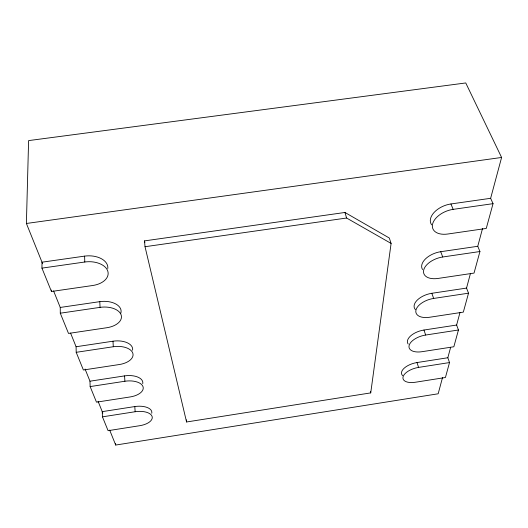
<?xml version="1.0" encoding="UTF-8"?>
<svg xmlns="http://www.w3.org/2000/svg" width="528" height="528" viewBox="0 0 528 528"><rect width="100%" height="100%" fill="white"/><g stroke="black" fill="none" stroke-linecap="round" stroke-linejoin="round"><path stroke-width="0.79" d="M107.798 268.561A19.345 12.098 -1.3 0 0 84.605 256.126L42.002 262.192L41.943 268.125L84.79 262.007A19.45 12.065 -1.4 0 1 107.752 271.022A19.45 12.065 -1.4 0 1 92.697 285.509L51.447 291.489L51.454 290.03M42.616 263.703L26.4 223.476L28.598 140.6L465.755 82.949L501.6 157.463L490.637 198.304L493.046 203.663L486.262 228.439L447.751 234.023A18.935 11.279 -21.6 0 1 432.538 224.275A18.935 11.279 -21.6 0 1 453.143 209.365L493.046 203.663M370.735 392.891L391.096 243.428L389.301 238.016L344.949 212.467L144.5 240.893L145.028 246.715L186.569 421.984L370.735 392.891L370.366 391.519M442.556 377.428L438.167 393.782L115.705 445.051L109.666 430.063M449.519 362.564L418.565 367.409A14.434 6.91 -16 0 0 403.016 377.018A14.434 6.91 -16 0 0 415.318 382.252L445.427 377.507L449.519 362.564L447.843 357.746L450.608 347.424M458.443 330L425.647 335.036A15.332 7.735 -16.9 0 0 409.081 345.642A15.332 7.735 -16.9 0 0 422.004 351.694L453.849 346.757L458.443 330L456.621 325.037L459.974 312.556M468.521 293.192L433.66 298.439A16.361 8.712 -18 0 0 415.925 310.226A16.361 8.712 -18 0 0 429.535 317.269L463.333 312.127L468.521 293.192L466.541 288.083L470.494 273.346M479.939 251.526L442.721 256.991A17.543 9.874 -19.6 0 0 423.661 270.191A17.543 9.874 -19.6 0 0 438.029 278.441L474.032 273.088L479.939 251.526L477.761 246.286L482.519 228.538M151.754 413.299A14.791 7.26 -5.8 0 0 134.792 406.56L102.241 411.635L102.452 416.843L108.088 430.683L139.847 425.68A14.857 7.22 -5.9 0 0 152.09 416.414A14.857 7.22 -5.9 0 0 135.155 411.728L102.452 416.843M402.673 375.685A14.375 6.95 -16 0 1 404.151 368.207A14.375 6.95 -16 0 1 417.014 362.551L447.843 357.746M85.081 369.065L89.971 381.196L124.562 375.896A15.708 8.158 -5.1 0 1 142.751 383.658M408.177 344.078A15.266 7.775 -16.9 0 1 423.971 330.033L456.621 325.037M90.143 386.582L124.898 381.242A15.781 8.118 -5.2 0 1 143.029 386.701A15.781 8.118 -5.2 0 1 130.178 396.944L96.485 402.164L90.143 386.582L89.971 381.196M76.197 352.321L113.289 346.738A16.83 9.187 -4.2 0 1 132.792 353.14A16.83 9.187 -4.2 0 1 119.282 364.538L83.391 369.996L76.197 352.321L76.085 346.744L70.574 333.082M415.371 309.606A16.282 8.752 -18.1 0 1 417.245 300.115A16.282 8.752 -18.1 0 1 431.831 293.291L466.541 288.083M76.085 346.744L112.992 341.207A16.751 9.227 -4.2 0 1 132.594 350.216M53.579 290.908L60.245 307.448L99.799 301.653A17.952 10.52 -2.9 0 1 120.694 313.553M422.578 269.564A17.45 9.913 -19.7 0 1 440.728 251.711L477.761 246.286M60.284 313.203L100.043 307.362A18.044 10.481 -3.1 0 1 121.143 314.926A18.044 10.481 -3.1 0 1 106.894 327.716L68.515 333.432L60.284 313.203L60.245 307.448M145.028 246.715L346.592 218.024L391.096 243.428M431.66 224.862A18.83 11.319 -21.8 0 1 434.108 212.441A18.83 11.319 -21.8 0 1 450.945 203.96L490.637 198.304M26.4 223.476L501.6 157.463M450.945 203.96L453.143 209.365M41.943 268.125L51.447 291.489M98.076 401.3L102.828 413.107M440.728 251.711L442.721 256.991M431.831 293.291L433.66 298.439M423.971 330.033L425.647 335.036M417.014 362.551L418.565 367.409M344.949 212.467L346.592 218.024M144.5 240.893L144.877 242.497M186.331 419.839L186.569 421.984M134.792 406.56L135.155 411.728M124.562 375.896L124.898 381.242M112.992 341.207L113.289 346.738M115.619 443.414L115.705 445.051M99.799 301.653L100.043 307.362M84.605 256.126L84.79 262.007"/></g></svg>
